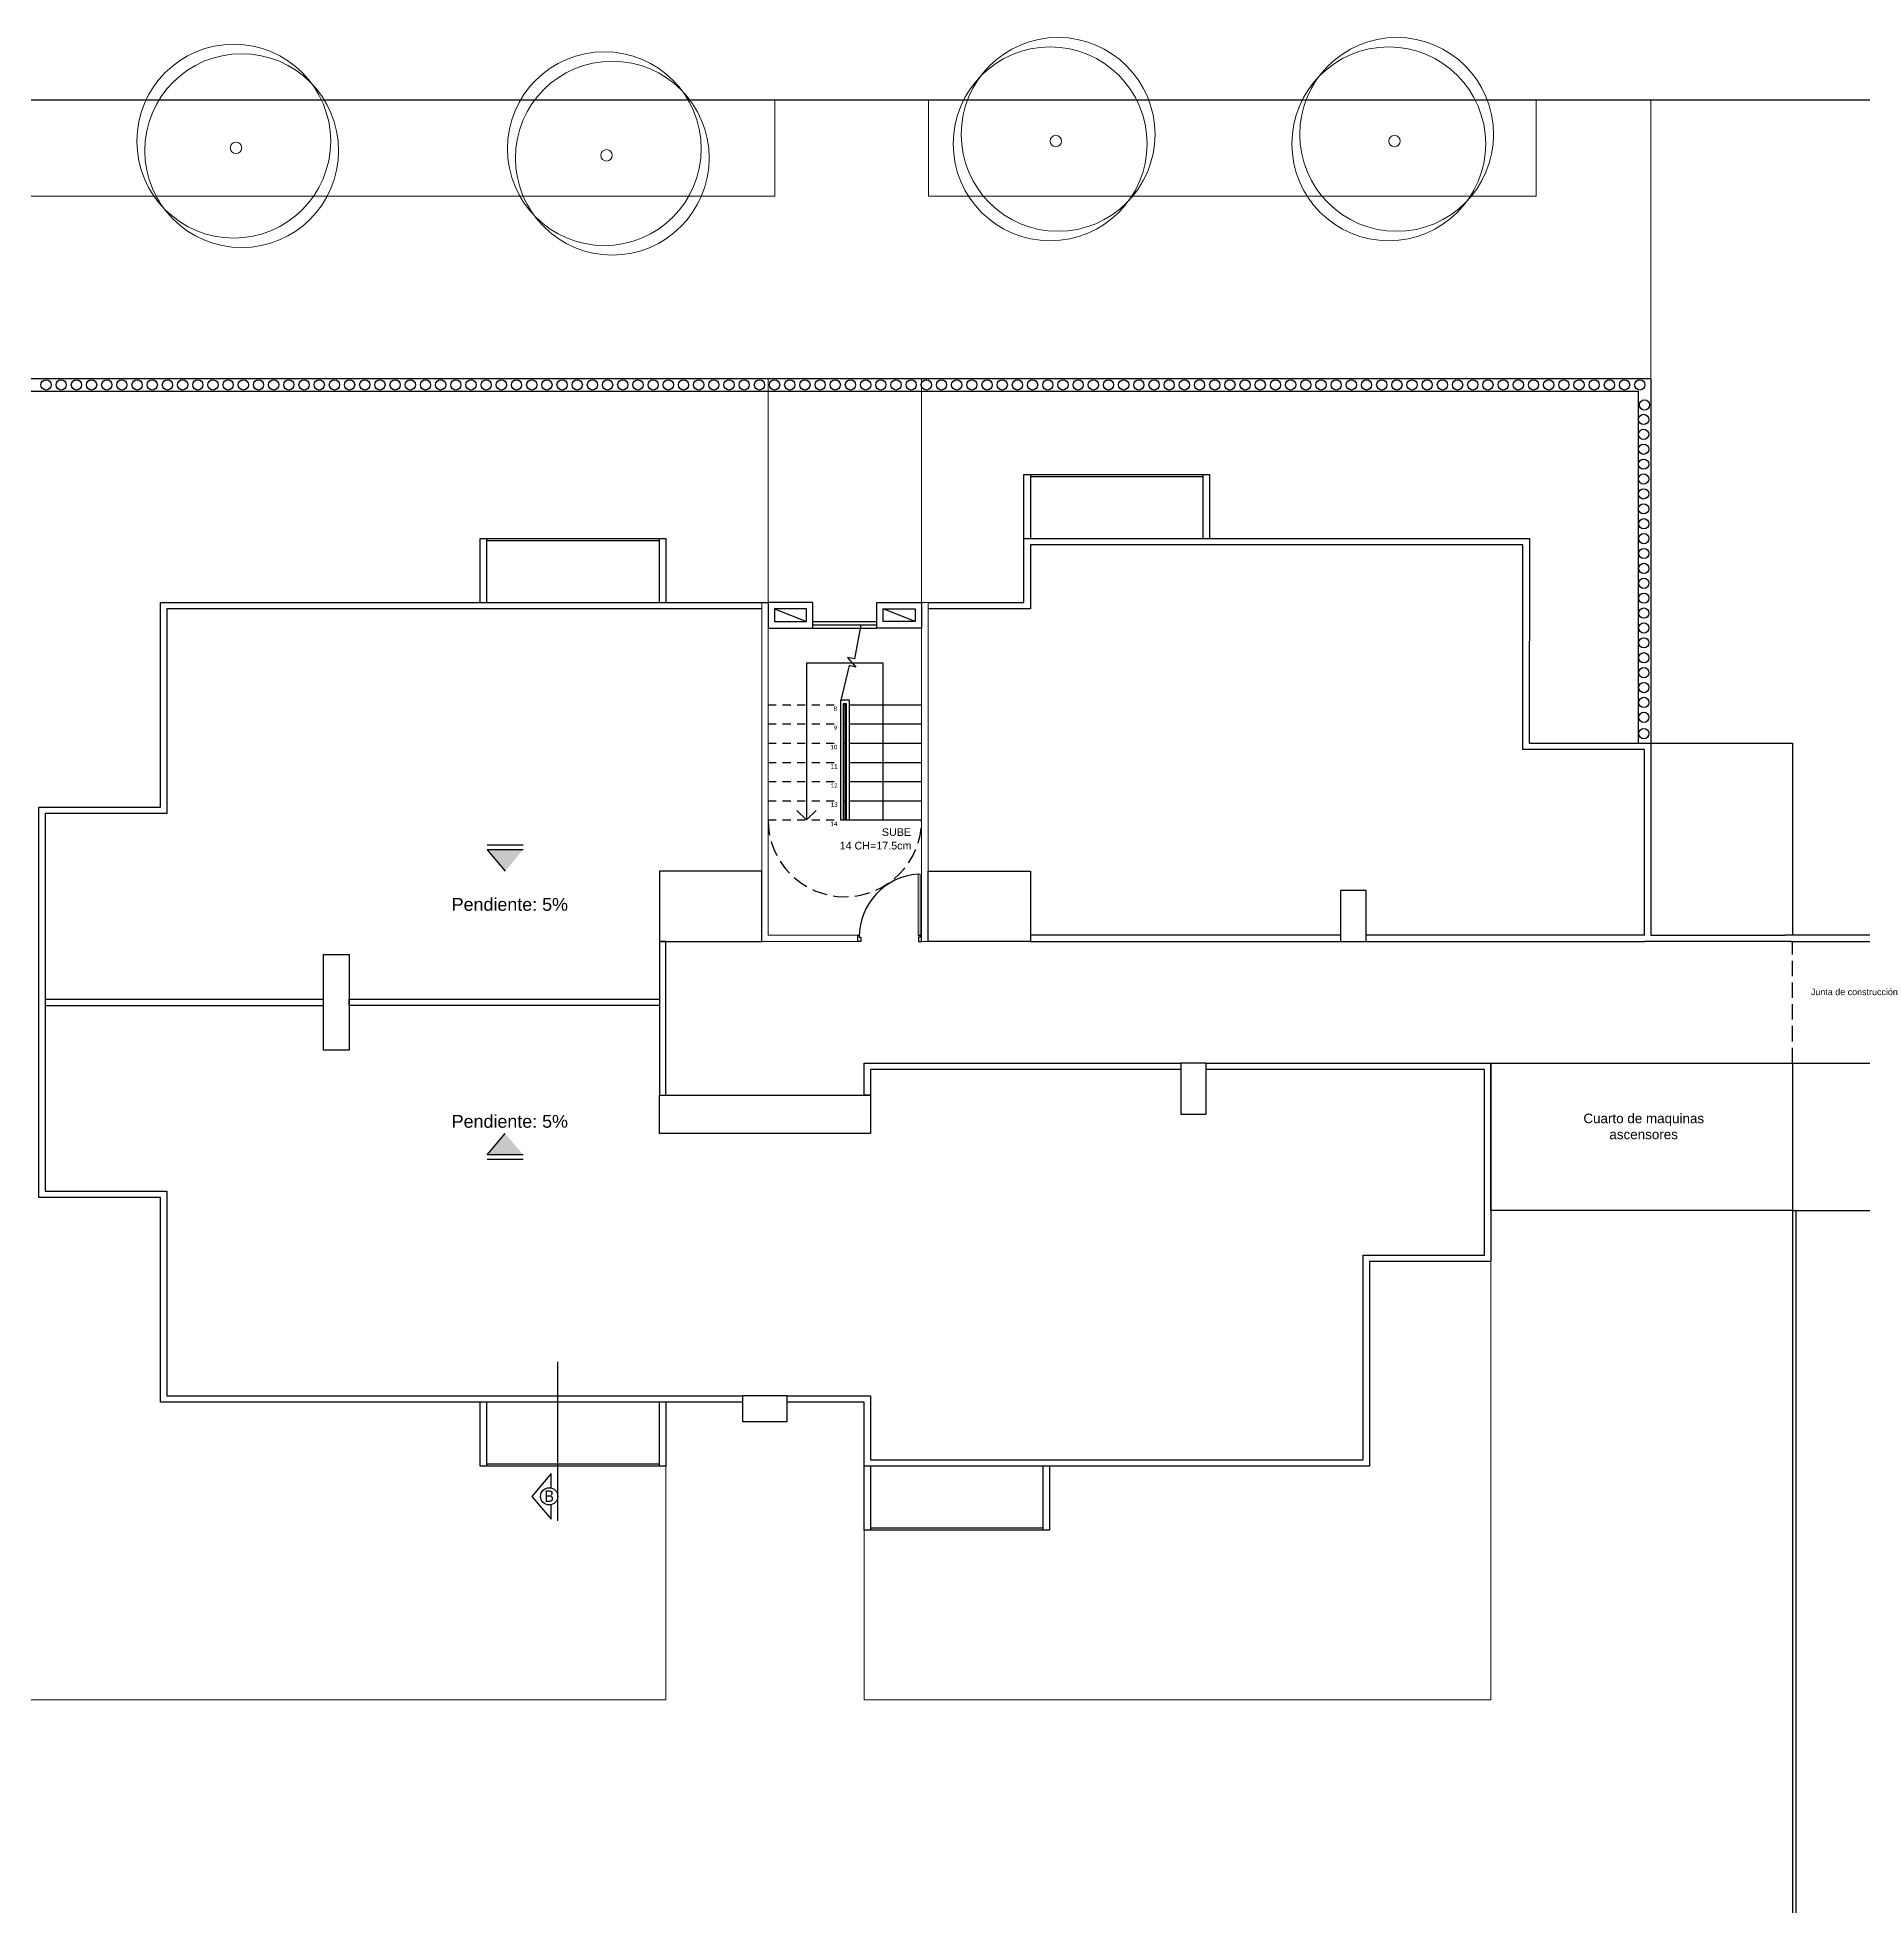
# Model space of a CAD drawing. Header units: metres. Extents: x 0 to 570, y -16 to 122.
# Drawn here: x 483.12 to 511.67, y 78.81 to 108.02 of the extents above; entities that cross this region are included whole.
import ezdxf

# ---------------------------------------------------------------- set-up
doc = ezdxf.new("R2010")
doc.units = ezdxf.units.M
for name, pattern in [('ACAD_ISO02W100', [15, 12, -3]), ('ACAD_ISO04W100', [30, 24, -3, 0, -3]), ('DASHED2', [9.525, 6.35, -3.175])]:
    doc.linetypes.add(name, pattern=pattern)
for name, color, linetype, lineweight in [('ARQ- ARBOLES', 85, 'Continuous', 13), ('ARQ-MUROS', 255, 'Continuous', 9), ('ARQ-ZONAS VERDES', 82, 'Continuous', 13), ('ejes estructurales', 252, 'ACAD_ISO04W100', 18), ('SEGUNDO PLANO', 252, 'Continuous', 9)]:
    doc.layers.add(name, color=color, linetype=linetype, lineweight=lineweight)
for name, color, linetype in [('ARQ-MOBILIARIO URBANO', 252, 'Continuous'), ('ARQ-MUROS BAJOS', 252, 'Continuous'), ('ARQ-MUROS MAMPOSTERIA', 7, 'Continuous'), ('ARQ-PROYECCIONES', 252, 'ACAD_ISO02W100'), ('ARQ-PUERTAS', 252, 'Continuous'), ('ARQ-SUELO', 252, 'Continuous'), ('ARQ-TECHOS', 252, 'Continuous'), ('ARQ-TEXTO', 7, 'Continuous')]:
    doc.layers.add(name, color=color, linetype=linetype)
doc.styles.add('diseño', font='segoeuil.ttf')
doc.styles.get("Standard").update_dxf_attribs({"font": 'arial.ttf'})

# ---------------------------------------------------------------- blocks, each defined once
blk = doc.blocks.new('ARBOL')
at = {"layer": 'ARQ- ARBOLES'}
for centre, radius in [((128.732, 225.111), 1.515), ((128.856, 224.963), 1.515), ((128.821, 225.067), 0.0892)]:
    blk.add_circle(centre, radius, dxfattribs=at)
blk = doc.blocks.new('reja')
at = {"layer": 'ARQ-MOBILIARIO URBANO'}
for points in [[(50.146, 285.041), (83.538, 285.041), (83.538, 279.341)], [(50.346, 284.841), (83.338, 284.841), (83.338, 279.341)]]:
    blk.add_lwpolyline(points, dxfattribs=at)
for centre in [(58.45, 284.94), (58.687, 284.94), (58.925, 284.94), (59.162, 284.94), (59.399, 284.94), (59.636, 284.94), (59.874, 284.94), (60.111, 284.94), (60.348, 284.94), (60.586, 284.94), (60.823, 284.94), (61.06, 284.94), (61.297, 284.94), (61.535, 284.94), (61.772, 284.94), (62.009, 284.94), (62.246, 284.94), (62.484, 284.94), (62.721, 284.94), (62.958, 284.94), (63.195, 284.94), (63.433, 284.94), (63.67, 284.94), (63.907, 284.94), (64.145, 284.94), (64.382, 284.94), (64.619, 284.94), (64.856, 284.94), (65.094, 284.94), (65.331, 284.94), (65.568, 284.94), (65.805, 284.94), (66.043, 284.94), (66.28, 284.94), (66.517, 284.94), (66.754, 284.94), (66.992, 284.94), (67.229, 284.94), (67.466, 284.94), (67.704, 284.94), (67.941, 284.94), (68.178, 284.94), (68.415, 284.94), (68.653, 284.94), (68.89, 284.94), (69.127, 284.94), (69.364, 284.94), (69.602, 284.94), (69.839, 284.94), (70.076, 284.94), (70.313, 284.94), (70.551, 284.94), (70.788, 284.94), (71.025, 284.94), (71.263, 284.94), (71.5, 284.94), (71.737, 284.94), (71.974, 284.94), (72.212, 284.94), (72.449, 284.94), (72.686, 284.94), (72.923, 284.94), (73.161, 284.94), (73.398, 284.94), (73.635, 284.94), (73.872, 284.94), (74.11, 284.94), (74.347, 284.94), (74.584, 284.94), (74.822, 284.94), (75.059, 284.94), (75.296, 284.94), (75.533, 284.94), (75.771, 284.94), (76.008, 284.94), (76.245, 284.94), (76.482, 284.94), (76.72, 284.94), (76.957, 284.94), (77.194, 284.94), (77.431, 284.94), (77.669, 284.94), (77.906, 284.94), (78.143, 284.94), (78.381, 284.94), (78.618, 284.94), (78.855, 284.94), (79.092, 284.94), (79.33, 284.94), (79.567, 284.94), (79.804, 284.94), (80.041, 284.94), (80.279, 284.94), (80.516, 284.94), (80.753, 284.94), (80.99, 284.94), (81.228, 284.94), (81.465, 284.94), (81.702, 284.94), (81.94, 284.94), (82.177, 284.94), (82.414, 284.94), (82.651, 284.94), (82.889, 284.94), (83.126, 284.94), (83.363, 284.94), (83.438, 284.627), (83.424, 284.401), (83.424, 284.168), (83.424, 283.935), (83.424, 283.702), (83.424, 283.47), (83.424, 283.237), (83.424, 283.004), (83.426, 282.771), (83.426, 282.538), (83.426, 282.306), (83.426, 282.073), (83.426, 281.84), (83.426, 281.607), (83.426, 281.374), (83.426, 281.142), (83.426, 280.909), (83.426, 280.676), (83.426, 280.443), (83.426, 280.21), (83.426, 279.978), (83.426, 279.745), (83.426, 279.49)]:
    blk.add_circle(centre, 0.08, dxfattribs=at)
at = {"layer": 'ejes estructurales'}
blk.add_lwpolyline([(83.338, 279.341), (83.538, 279.341)], dxfattribs=at)

msp = doc.modelspace()

# ---------------------------------------------------------------- hatches: boundary and pattern name
at = {"layer": 'ARQ-TEXTO'}
h = msp.add_hatch(color=256, dxfattribs=at)
h.dxf.hatch_style = 1
h.paths.add_polyline_path([(490.429, 94.989), (490.71, 95.321), (490.148, 95.321)])
h = msp.add_hatch(color=256, dxfattribs=at)
h.dxf.hatch_style = 1
h.paths.add_polyline_path([(490.429, 90.889), (490.71, 90.557), (490.148, 90.557)])

# ---------------------------------------------------------------- linework, layer by layer
at = {"layer": 'ARQ-MUROS'}
for points in [[(494.541, 99.189), (494.441, 99.189), (494.441, 93.889), (495.941, 93.889), (495.941, 93.989), (494.541, 93.989), (494.541, 99.189)], [(496.941, 99.189), (497.041, 99.189), (497.041, 93.889), (496.941, 93.889), (496.941, 99.189)]]:
    msp.add_lwpolyline(points, dxfattribs=at)
at = {"layer": 'ARQ-MUROS BAJOS'}
msp.add_line((495.671, 95.789), (495.721, 95.789), dxfattribs=at)
for points in [[(498.541, 100.189), (498.541, 101.189), (498.641, 101.189), (498.641, 100.189)], [(498.641, 101.189), (501.341, 101.189)], [(498.641, 101.159), (501.341, 101.159)], [(501.341, 100.189), (501.341, 101.189), (501.441, 101.189), (501.441, 100.189)], [(490.041, 99.189), (490.041, 100.189), (490.141, 100.189), (490.141, 99.189)], [(490.141, 100.189), (492.841, 100.189)], [(490.141, 100.159), (492.841, 100.159)], [(492.841, 99.189), (492.841, 100.189), (492.941, 100.189), (492.941, 99.189)], [(497.041, 99.189), (498.541, 99.189), (498.541, 100.189), (506.441, 100.189), (506.44, 96.989), (508.341, 96.989), (508.341, 93.989), (510.436, 93.989)], [(508.241, 93.989), (508.241, 96.889), (506.341, 96.889), (506.341, 100.089), (498.641, 100.087), (498.641, 99.089), (497.041, 99.089)], [(483.141, 95.989), (485.041, 95.989), (485.041, 99.189), (494.541, 99.189)], [(494.441, 99.089), (485.141, 99.089), (485.141, 95.889), (483.241, 95.889), (483.241, 89.989), (485.141, 89.989), (485.141, 86.789), (494.141, 86.789), (494.141, 86.689), (485.041, 86.689), (485.041, 89.889), (483.141, 89.889), (483.141, 95.989)], [(495.241, 98.839), (496.241, 98.839)], [(495.241, 98.789), (496.241, 98.789)], [(495.761, 95.789), (495.761, 95.789), (495.811, 95.789), (495.811, 97.589), (495.811, 97.659), (495.741, 97.659), (495.671, 97.659), (495.671, 95.789)], [(495.721, 95.789), (495.721, 97.589), (495.721, 97.609), (495.741, 97.609), (495.761, 97.609), (495.761, 95.789)], [(492.841, 93.889), (492.841, 91.489), (492.941, 91.489), (492.941, 93.889), (492.841, 93.889)], [(503.491, 93.989), (498.641, 93.989), (498.641, 93.889)], [(498.641, 93.889), (503.491, 93.889)], [(508.241, 93.989), (503.891, 93.989)], [(503.891, 93.889), (508.241, 93.889)], [(510.536, 93.889), (510.536, 93.889), (508.241, 93.889), (508.241, 93.889)], [(516.791, 93.989), (510.436, 93.989)], [(510.536, 93.889), (522.041, 93.889), (522.041, 93.989), (517.191, 93.989)], [(501.391, 91.989), (505.841, 91.989), (505.841, 88.889), (503.94, 88.889), (503.941, 85.689), (496.041, 85.689), (496.041, 86.689), (494.841, 86.689), (494.841, 86.789), (496.041, 86.789), (496.141, 86.789), (496.141, 85.791), (503.841, 85.789), (503.841, 88.989), (503.94, 88.989), (505.741, 88.989), (505.741, 91.889), (501.391, 91.889)], [(496.041, 91.489), (496.041, 91.989), (500.991, 91.989)], [(500.991, 91.889), (496.141, 91.889), (496.141, 91.489), (496.041, 91.489)], [(510.556, 89.684), (510.556, 72.788)], [(510.606, 89.684), (510.606, 72.639)], [(490.141, 86.689), (490.141, 85.689), (490.041, 85.689), (490.041, 86.689)], [(492.941, 86.689), (492.941, 85.689), (492.841, 85.689), (492.841, 86.689)], [(492.841, 85.719), (490.141, 85.719)], [(492.841, 85.689), (490.141, 85.689)], [(496.141, 85.689), (496.141, 84.689), (496.041, 84.689), (496.041, 85.689)], [(498.941, 85.689), (498.941, 84.689), (498.841, 84.689), (498.841, 85.689)], [(498.841, 84.719), (496.141, 84.719)], [(498.841, 84.689), (496.141, 84.689)]]:
    msp.add_lwpolyline(points, dxfattribs=at)
at = {"layer": 'ARQ-MUROS MAMPOSTERIA'}
for points in [[(494.541, 98.889), (494.541, 98.789), (495.241, 98.789), (495.241, 98.889), (495.241, 99.189), (494.541, 99.189), (494.541, 98.889)], [(496.94, 98.889), (496.94, 98.789), (496.241, 98.789), (496.241, 98.889), (496.241, 99.189), (496.941, 99.189), (496.941, 98.889)], [(494.541, 98.889), (494.541, 98.889)]]:
    msp.add_lwpolyline(points, dxfattribs=at)
for points in [[(495.141, 98.889), (495.141, 99.089), (494.641, 99.089), (494.641, 98.889)], [(496.341, 98.889), (496.341, 99.089), (496.841, 99.089), (496.841, 98.889)]]:
    msp.add_lwpolyline(points, close=True, dxfattribs=at)
at = {"layer": 'ARQ-PROYECCIONES', "ltscale": 0.02}
msp.add_lwpolyline([(510.556, 91.989), (510.556, 93.889)], dxfattribs=at)
msp.add_arc((495.741, 95.789), 1.2, 180, 0, dxfattribs=at)
at = {"layer": 'ARQ-PUERTAS', "lineweight": 15}
for p, q in [((496.916, 94.942), (496.886, 94.942)), ((496.886, 94.942), (496.886, 93.989)), ((496.916, 94.942), (496.916, 93.989))]:
    msp.add_line(p, q, dxfattribs=at)
at = {"layer": 'ARQ-PUERTAS'}
for points in [[(495.941, 93.989), (495.966, 93.989), (495.966, 93.959), (495.991, 93.959), (495.991, 93.889), (495.941, 93.889), (495.941, 93.989)], [(496.886, 93.989), (496.916, 93.989)], [(496.941, 93.989), (496.916, 93.989), (496.916, 93.959), (496.891, 93.959), (496.891, 93.889), (496.941, 93.889), (496.941, 93.989)]]:
    msp.add_lwpolyline(points, dxfattribs=at)
msp.add_arc((496.95, 93.959), 0.984, 93.7399, 180, dxfattribs=at)
at = {"layer": 'ARQ-SUELO', "linetype": 'DASHED2', "ltscale": 0.02}
msp.add_line((494.541, 95.789), (495.671, 95.789), dxfattribs=at)
at = {"layer": 'ARQ-SUELO'}
msp.add_line((495.721, 95.789), (496.941, 95.789), dxfattribs=at)
msp.add_lwpolyline([(568.493, 100.289), (568.493, 102.039, 0.414213), (563.493, 107.039), (468.703, 107.039, 0.414213), (463.703, 102.039), (463.703, 100.289)], format="xyb", dxfattribs=at)
for points in [[(495.241, 98.889), (496.241, 98.889)], [(495.721, 97.589), (495.761, 97.589)], [(495.741, 97.589), (495.741, 95.789)], [(495.811, 97.589), (496.941, 97.589)], [(495.721, 97.289), (495.761, 97.289)], [(495.811, 97.289), (496.941, 97.289)], [(495.721, 96.989), (495.761, 96.989)], [(495.811, 96.989), (496.941, 96.989)], [(495.811, 96.689), (496.941, 96.689)], [(495.721, 96.389), (495.761, 96.389)], [(495.811, 96.389), (496.941, 96.389)], [(495.721, 96.089), (495.761, 96.089)], [(495.811, 96.089), (496.941, 96.089)]]:
    msp.add_lwpolyline(points, dxfattribs=at)
at = {"layer": 'ARQ-SUELO', "linetype": 'DASHED2', "ltscale": 0.02}
for points in [[(494.541, 97.589), (495.671, 97.589)], [(494.541, 97.289), (495.671, 97.289)], [(494.541, 96.989), (495.671, 96.989)], [(494.541, 96.689), (495.671, 96.689)], [(494.541, 96.389), (495.671, 96.389)], [(494.541, 96.089), (495.671, 96.089)]]:
    msp.add_lwpolyline(points, dxfattribs=at)
at = {"layer": 'ARQ-TECHOS'}
for p, q in [((510.556, 91.989), (515.056, 91.99)), ((510.556, 89.684), (515.056, 89.684))]:
    msp.add_line(p, q, dxfattribs=at)
for points in [[(495.241, 98.889), (496.241, 98.889)], [(508.341, 96.989), (510.556, 96.989), (510.556, 93.989)], [(492.841, 94.989), (492.841, 93.889), (494.441, 93.889), (494.441, 94.989), (492.841, 94.989)], [(497.041, 94.989), (498.641, 94.989), (498.641, 93.889), (497.041, 93.889), (497.041, 94.989), (497.041, 94.989)], [(503.491, 94.689), (503.491, 93.889), (503.891, 93.889), (503.891, 94.689), (503.491, 94.689)], [(487.591, 92.889), (487.591, 93.689), (487.991, 93.689), (487.991, 92.189), (487.591, 92.189), (487.591, 92.989)], [(483.241, 92.989), (487.591, 92.989)], [(487.991, 92.989), (492.841, 92.989), (492.841, 92.889), (487.991, 92.889), (487.991, 92.989)], [(483.241, 92.889), (487.591, 92.889)], [(500.991, 91.989), (500.991, 91.189), (501.391, 91.189), (501.391, 91.989), (500.991, 91.989)], [(505.841, 91.989), (510.556, 91.989), (510.556, 89.684), (505.841, 89.684), (505.841, 91.989)], [(492.841, 91.489), (496.141, 91.489), (496.141, 90.889), (492.841, 90.889), (492.841, 91.489)], [(494.141, 86.789), (494.141, 86.389), (494.841, 86.389), (494.841, 86.789), (494.141, 86.789)]]:
    msp.add_lwpolyline(points, dxfattribs=at)
at = {"layer": 'ARQ-TEXTO'}
for points in [[(494.641, 99.089), (495.141, 98.889)], [(496.841, 98.889), (496.341, 99.089)], [(495.992, 98.837), (495.893, 98.307), (495.782, 98.326), (495.911, 98.178), (495.81, 98.202), (495.671, 97.637)], [(496.341, 95.789), (496.341, 98.239), (495.141, 98.239), (495.141, 95.789)], [(495.291, 95.939), (495.141, 95.789), (494.991, 95.939)], [(490.71, 95.393), (490.148, 95.393)], [(490.71, 95.321), (490.148, 95.321), (490.429, 94.989)], [(490.71, 90.557), (490.148, 90.557), (490.429, 90.889)], [(490.71, 90.485), (490.148, 90.485)], [(491.253, 84.833), (491.253, 87.32)], [(491.151, 85.349), (491.151, 85.576), (490.849, 85.218), (491.151, 84.86), (491.151, 85.087)]]:
    msp.add_lwpolyline(points, dxfattribs=at)
msp.add_circle((491.119, 85.218), 0.135, dxfattribs=at)
at = {"layer": 'ARQ-ZONAS VERDES'}
for points in [[(478.098, 107.039), (478.098, 105.539), (494.648, 105.539), (494.648, 107.039), (483.248, 107.039)], [(497.048, 107.039), (497.048, 105.539), (506.548, 105.539), (506.548, 107.039), (497.048, 107.039)], [(474.948, 102.689), (494.541, 102.689), (494.541, 99.189), (492.941, 99.189), (492.941, 100.189), (490.041, 100.189), (490.041, 99.189), (485.041, 99.189), (485.041, 95.99), (483.141, 95.989), (483.141, 89.889), (485.041, 89.889), (485.041, 86.689), (490.041, 86.689), (490.041, 85.689), (492.941, 85.689), (492.941, 82.039), (474.948, 82.039), (474.948, 102.689)], [(496.941, 99.189), (496.941, 102.689), (508.341, 102.689), (508.341, 96.989), (506.441, 96.989)], [(496.041, 84.689), (496.041, 82.04), (505.841, 82.04), (505.841, 88.889), (503.94, 88.889), (503.94, 85.689), (498.941, 85.689), (498.941, 84.689), (496.041, 84.689)]]:
    msp.add_lwpolyline(points, dxfattribs=at)
at = {"layer": 'SEGUNDO PLANO'}
msp.add_line((508.341, 102.689), (508.341, 107.039), dxfattribs=at)

# ---------------------------------------------------------------- block references
at = {"layer": 'ARQ-MUROS MAMPOSTERIA'}
msp.add_blockref('reja', (424.803, -182.352), dxfattribs=at)
at = {"layer": 'ARQ-ZONAS VERDES', "rotation": 180}
for p in [(615.044, 331.361), (620.837, 331.244)]:
    msp.add_blockref('ARBOL', p, dxfattribs=at)
at = {"layer": 'ARQ-ZONAS VERDES', "xscale": -1, "rotation": 180}
for p in [(370.218, 331.467), (375.511, 331.467)]:
    msp.add_blockref('ARBOL', p, dxfattribs=at)

# ---------------------------------------------------------------- texts
at = {"layer": 'ARQ-TEXTO'}
for s, p in [('SUBE', (496.319, 95.539)), ('14 CH=17.5cm', (495.659, 95.328))]:
    msp.add_text(s, height=0.12, dxfattribs=at).set_placement(p)
for s, width, heights, insert, char_height, attachment_point in [('\\pi0.02428;{\\fCalibri Light|b0|i0|c0|p34;8}', 0.07, [0], (495.54, 97.563), 0.07, 1), ('\\pi0.02536;{\\fCalibri Light|b0|i0|c0|p34;9}', 0.07, [0], (495.54, 97.263), 0.07, 1), ('\\pi-0.02735;{\\fCalibri Light|b0|i0|c0|p34;10}', 0.07, [0], (495.54, 96.963), 0.07, 1), ('\\pi-0.02515;{\\fCalibri Light|b0|i0|c0|p34;11}', 0.07, [0], (495.54, 96.663), 0.07, 1), ('\\pi-0.02455;{\\fCalibri Light|b0|i0|c0|p34;12}', 0.07, [0], (495.54, 96.363), 0.07, 1), ('\\pi-0.02385;{\\fCalibri Light|b0|i0|c0|p34;13}', 0.07, [0], (495.54, 96.063), 0.07, 1), ('\\pi-0.02795;{\\fCalibri Light|b0|i0|c0|p34;14}', 0.07, [0.033], (495.54, 95.763), 0.07, 1), ('\\PPendiente: 5%{\\H1.81572x; }', 2.32587, [0], (491.412, 94.903), 0.2, 3), ('Junta de construcción', 2.45839, [0], (510.842, 93.05), 0.1, 7), ('\\PPendiente: 5%{\\H1.81572x; }', 2.32587, [0], (491.412, 90.976), 0.2, 9), ('\\pi0.34738;Cuarto de maquinas\\P\\pi0.75369;ascensores{\\H1.80462x; }', 2.56332, [0], (506.938, 91.2), 0.15, 1)]:
    msp.add_mtext_dynamic_manual_height_columns(s, width=width, gutter_width=12.5, heights=heights, dxfattribs=dict(at, insert=insert, char_height=char_height, attachment_point=attachment_point))
at = {"layer": 'ARQ-TEXTO', "insert": (491.041, 85.311), "char_height": 0.18, "attachment_point": 1, "line_spacing_factor": 1.5, "style": 'diseño'}
msp.add_mtext('B', dxfattribs=at)

doc.saveas('drawing.dxf')
